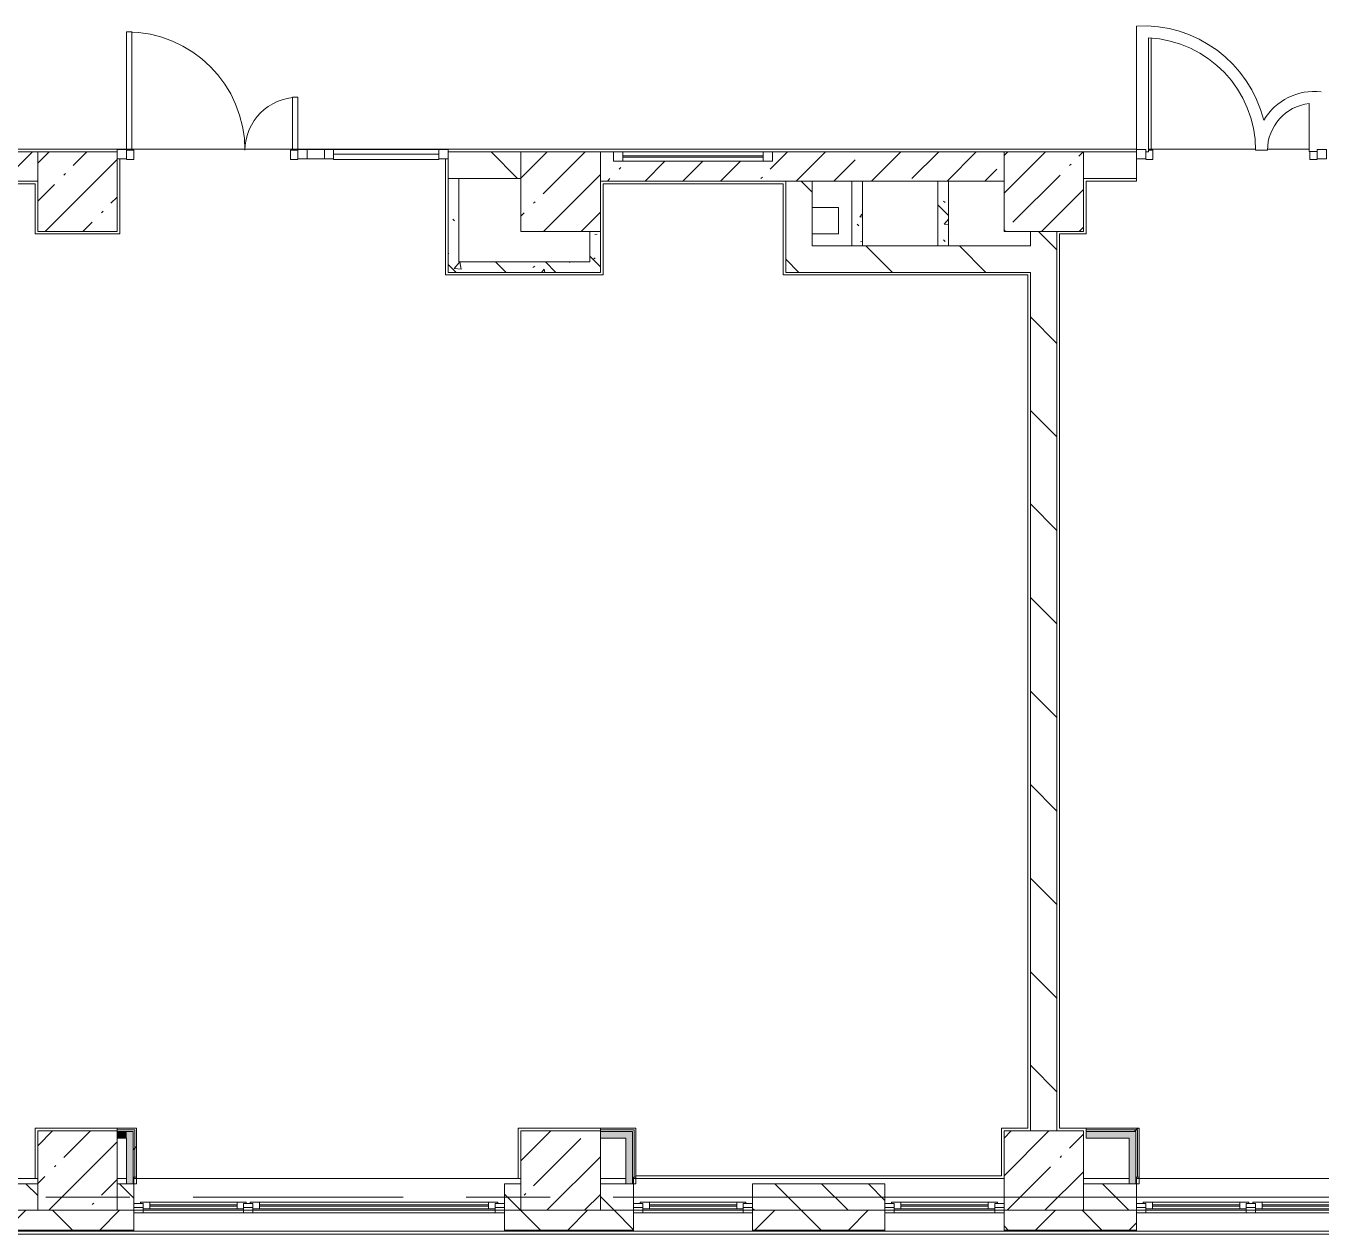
# Model space of a CAD drawing. Header units: millimetres. Extents: x 1322 to 199238, y -8553 to 29000.
# Drawn here: x 94048 to 103833, y -280 to 8853 of the extents above; entities that cross this region are included whole.
import ezdxf

# ---------------------------------------------------------------- set-up
doc = ezdxf.new("R2010")
doc.units = ezdxf.units.MM
doc.linetypes.add('Осевая', pattern=[3175, 635, -476.25, 1587.5, -476.25])
for name, color, linetype, lineweight, true_color in [('A-DETL-GENF-3', 7, 'Continuous', 5, 0xaaaaaa), ('A-DOOR-6', 7, 'Continuous', 5, 0xaaaaaa), ('A-FLOR-2', 7, 'Continuous', 5, 0xaaaaaa), ('I-WALL-1', 7, 'Continuous', 5, 0xe7e7e7), ('I-WALL-2', 7, 'Continuous', 9, 0xe7e7e7), ('I-WALL-5', 7, 'Continuous', 5, 0x787878)]:
    doc.layers.add(name, color=color, linetype=linetype, lineweight=lineweight, true_color=true_color)
for name, color, linetype, lineweight in [('A-GLAZ-3', 7, 'Continuous', 5), ('A-GLAZ-CURT-2', 7, 'Continuous', 5), ('A-GLAZ-CWMG-2', 7, 'Continuous', 5), ('A-WALL', 7, 'Continuous', 9), ('A-WALL-4', 7, 'Continuous', 5), ('I-WALL-3', 7, 'Continuous', 5), ('S-COLS-1', 7, 'Continuous', 5), ('Оси', 7, 'Continuous', 9), ('Оси-2', 7, 'Осевая', 9)]:
    doc.layers.add(name, color=color, linetype=linetype, lineweight=lineweight)
pattern_1 = [(135, (72227.77, 0), (-353.5534, -353.5534), [])]
pattern_2 = [(135, (72227.77, 0), (-176.7767, -176.7767), [])]
pattern_3 = [(135, (72227.77, 0), (-377.171, -377.171), [533.4, -88.9, 17.78, -88.9]), (135, (72227.77, 376.94), (-377.171, -377.171), []), (50, (72227.77, 0), (637.645, -55.787), [66.675, -733.425]), (355, (72227.8, 0), (-123.35, 668.699), [53.34, -586.74]), (100.451, (72280.9, -4.65), (514.299, 612.908), [56.665, -623.315]), (46.184, (72227.8, 177.8), (948.776, -147.15), [100.012, -1100.137]), (96.636, (72306.8, 165.5), (830.91, 865.997), [84.998, -934.973]), (351.184, (72227.8, 177.8), (830.918, 865.988), [80.01, -880.11]), (21, (72316.67, 133.35), (530.651, -357.928), [66.675, -733.425]), (326, (72316.7, 133.35), (216.308, 644.658), [53.34, -586.74]), (71.451, (72360.9, 103.5), (746.96, 286.724), [56.665, -623.315]), (37.5, (72227.77, 0), (10.8105, 295.9426), [16.764, -562.864, 16.764, -578.866, -588.962]), (37.5, (72227.77, 0), (10.8105, 295.9426), [-1175.258, 16.764, -572.198]), (7.5, (72227.77, 0), (233.869, 350.6318), [16.764, -322.834, 16.764, -549.529, -224.472]), (7.5, (72227.77, 0), (233.869, 350.6318), [-905.891, 16.764, -207.708]), (327.5, (72029.52, 0), (474.5678, -20.0513), [16.764, -205.486, 16.764, -676.656, -920.115]), (327.5, (72029.52, 0), (474.5678, -20.0513), [-915.67, 16.764, -903.351]), (317.5, (71940.62, 0), (518.452, 88.9934), [16.764, -272.161, 16.764, -443.738, -653.415]), (317.5, (71940.62, 0), (518.452, 88.9934), [-749.427, 16.764, -636.651])]
pattern_4 = [(45, (72227.77, 0), (-285.123, 285.123), []), (45, (72512.9, 0), (-285.123, 285.123), [504.031, -100.806, 16.764, -84.042])]
pattern_5 = [(45, (72227.8, 0), (-530.33, 530.33), []), (135, (72227.8, 0), (-530.33, -530.33), [])]

# ---------------------------------------------------------------- blocks, each defined once
blk = doc.blocks.new('BSC_Колонна _Прямоугольная - 600х600-23286269-1_10_3_птичка')
at = {"layer": 'S-COLS-1'}
h = blk.add_hatch(dxfattribs=at)
h.set_pattern_fill('FP_37', color=256, style=0, pattern_type=2)
h.set_pattern_definition([(45, (-29509.74, -7600), (-285.123, 285.123), []), (45, (-29224.6, -7600), (-285.123, 285.123), [504.031, -100.806, 16.764, -84.042])])
h.paths.add_polyline_path([(300, -300), (300, 300), (-300, 300), (-300, -300), (119, -300)])
for p, q in [((300, 300), (-300, 300)), ((-300, 300), (-300, -300)), ((300, -300), (300, 300)), ((-300, -300), (300, -300))]:
    blk.add_line(p, q, dxfattribs=at)
blk = doc.blocks.new('BSC_Колонна _Прямоугольная - 600х600-V122-1_10_3_птичка')
at = {"layer": 'S-COLS-1'}
h = blk.add_hatch(dxfattribs=at)
h.set_pattern_fill('FP_43', color=256, style=0, pattern_type=2)
h.set_pattern_definition([(45, (-25860, -200), (-285.123, 285.123), []), (45, (-25574.88, -200), (-285.123, 285.123), [504.031, -100.806, 16.764, -84.042])])
h.paths.add_polyline_path([(300, -300), (300, 300), (-300, 300), (-300, -300), (-46.1, -300)])
for p, q in [((300, 300), (-300, 300)), ((-300, 300), (-300, -300)), ((300, -300), (300, 300)), ((-300, -300), (300, -300))]:
    blk.add_line(p, q, dxfattribs=at)
blk = doc.blocks.new('BSC_Колонна _Прямоугольная - 600х600-V123-1_10_3_птичка')
at = {"layer": 'S-COLS-1'}
h = blk.add_hatch(dxfattribs=at)
h.set_pattern_fill('FP_44', color=256, style=0, pattern_type=2)
h.set_pattern_definition([(45, (-29509.74, -200), (-285.123, 285.123), []), (45, (-29224.6, -200), (-285.123, 285.123), [504.031, -100.806, 16.764, -84.042])])
h.paths.add_polyline_path([(300, -300), (300, 300), (-300, 300), (-300, -300), (23.8, -300)])
for p, q in [((300, 300), (-300, 300)), ((-300, 300), (-300, -300)), ((300, -300), (300, 300)), ((-300, -300), (300, -300))]:
    blk.add_line(p, q, dxfattribs=at)
blk = doc.blocks.new('BSC_Колонна _Прямоугольная - 600х600-V135-1_10_3_птичка')
at = {"layer": 'S-COLS-1'}
h = blk.add_hatch(dxfattribs=at)
h.set_pattern_fill('FP_60', color=256, style=0, pattern_type=2)
h.set_pattern_definition([(45, (-25860, -7600), (-285.123, 285.123), []), (45, (-25574.88, -7600), (-285.123, 285.123), [504.031, -100.806, 16.764, -84.042])])
h.paths.add_polyline_path([(-110.8, -300), (300, -300), (300, 300), (-300, 300), (-300, -300)])
for p, q in [((300, 300), (-300, 300)), ((-300, 300), (-300, -300)), ((300, -300), (300, 300)), ((-300, -300), (300, -300))]:
    blk.add_line(p, q, dxfattribs=at)
blk = doc.blocks.new('120_Окно_СКБ_2Ст - 120_Окно_СКБ_2Ст 2800х2500_створка_-22445922-1_10_3_птичка')
at = {"layer": 'A-GLAZ-3'}
for p, q in [((-1400, -127), (-1400, -57)), ((-1400, -57), (-1330, -57)), ((1400, -57), (-1400, -57)), ((-1330, -57), (-1330, -127)), ((500, -87), (-1330, -87)), ((-1330, -87), (-1330, -127)), ((-1280, -137), (-1280, -87)), ((450, -137), (450, -87)), ((500, -127), (500, -57)), ((500, -57), (570, -57)), ((500, -127), (500, -87)), ((570, -57), (570, -127)), ((1330, -87), (570, -87)), ((570, -87), (570, -127)), ((620, -137), (620, -87)), ((1280, -137), (1280, -87)), ((1330, -127), (1330, -57)), ((1330, -57), (1400, -57)), ((1330, -127), (1330, -87)), ((1400, -57), (1400, -127)), ((-1330, -127), (-1400, -127)), ((-1400, -127), (-1350, -127)), ((-1330, -127), (-1350, -127)), ((-1350, -127), (-1350, -137)), ((-1350, -137), (520, -137)), ((520, -137), (-1350, -137)), ((-1280, -107), (450, -107)), ((450, -117), (-1280, -117)), ((570, -127), (500, -127)), ((520, -127), (500, -127)), ((520, -127), (550, -127)), ((520, -137), (520, -127)), ((570, -127), (550, -127)), ((550, -127), (550, -137)), ((550, -137), (1350, -137)), ((1350, -137), (550, -137)), ((620, -107), (1280, -107)), ((1280, -117), (620, -117)), ((1400, -127), (1330, -127)), ((1350, -127), (1330, -127)), ((1350, -127), (1400, -127)), ((1350, -137), (1350, -127))]:
    blk.add_line(p, q, dxfattribs=at)
blk = doc.blocks.new('120_Окно_СКБ_1Ст - 120_Окно_СКБ_1Ст 900х2500_h_-V233-1_10_3_птичка')
at = {"layer": 'A-GLAZ-3'}
for p, q in [((-450, -127), (-450, -57)), ((-450, -57), (-380, -57)), ((450, -57), (-450, -57)), ((-380, -57), (-380, -127)), ((380, -87), (-380, -87)), ((-380, -87), (-380, -127)), ((-330, -137), (-330, -87)), ((330, -137), (330, -87)), ((380, -127), (380, -57)), ((380, -57), (450, -57)), ((380, -127), (380, -87)), ((450, -57), (450, -127)), ((-380, -127), (-450, -127)), ((-450, -127), (-400, -127)), ((-380, -127), (-400, -127)), ((-400, -127), (-400, -137)), ((-400, -137), (400, -137)), ((400, -137), (-400, -137)), ((-330, -107), (330, -107)), ((330, -117), (-330, -117)), ((450, -127), (380, -127)), ((400, -127), (380, -127)), ((400, -127), (450, -127)), ((400, -137), (400, -127))]:
    blk.add_line(p, q, dxfattribs=at)
blk = doc.blocks.new('BSC_Колонна _Прямоугольная - 600х600-V235-1_10_3_птичка')
at = {"layer": 'S-COLS-1'}
h = blk.add_hatch(dxfattribs=at)
h.set_pattern_fill('FP_148', color=256, style=0, pattern_type=2)
h.set_pattern_definition([(45, (-22210, -7600), (-285.123, 285.123), []), (45, (-21924.88, -7600), (-285.123, 285.123), [504.031, -100.806, 16.764, -84.042])])
h.paths.add_polyline_path([(300, -300), (300, 300), (-300, 300), (-300, -300)])
for p, q in [((300, 300), (-300, 300)), ((-300, 300), (-300, -300)), ((300, -300), (300, 300)), ((-300, -300), (300, -300))]:
    blk.add_line(p, q, dxfattribs=at)
blk = doc.blocks.new('BSC_Колонна _Прямоугольная - 600х600-V236-1_10_3_птичка')
at = {"layer": 'S-COLS-1'}
h = blk.add_hatch(dxfattribs=at)
h.set_pattern_fill('FP_149', color=256, style=0, pattern_type=2)
h.set_pattern_definition([(45, (-22210, -200), (-285.123, 285.123), []), (45, (-21924.88, -200), (-285.123, 285.123), [504.031, -100.806, 16.764, -84.042])])
h.paths.add_polyline_path([(300, -300), (300, 300), (-300, 300), (-300, -300), (-115.9, -300)])
for p, q in [((300, 300), (-300, 300)), ((-300, 300), (-300, -300)), ((300, -300), (300, 300)), ((-300, -300), (300, -300))]:
    blk.add_line(p, q, dxfattribs=at)
blk = doc.blocks.new('Прямоугольный импост - 50 x 70 мм-31700031-1_10_3_птичка')
at = {"layer": 'A-GLAZ-CWMG-2'}
for p, q in [((-70, 35), (0, 35)), ((-70, -35), (-70, 35)), ((0, 35), (0, -35)), ((0, -35), (-70, -35))]:
    blk.add_line(p, q, dxfattribs=at)
blk = doc.blocks.new('Дверь_Витражная_остекление_ - ДВН_ДАО_Главный вход_1200 в свету-31742133-1_10_3_птичка')
at = {"layer": 'A-DETL-GENF-3'}
for p, q in [((-607.5, 925), (-647.5, 925)), ((-647.5, 925), (-647.5, 35)), ((-607.5, 30), (-607.5, 925)), ((647.5, 430), (607.5, 430)), ((607.5, 430), (607.5, 30)), ((647.5, 35), (647.5, 430)), ((-647.5, 30), (-607.5, 30)), ((-592.5, 30), (-647.5, 30)), ((-592.5, -40), (-592.5, 30)), ((592.5, -40), (592.5, 30)), ((592.5, 30), (647.5, 30)), ((607.5, 30), (647.5, 30)), ((-647.5, -40), (-592.5, -40)), ((647.5, -40), (592.5, -40))]:
    blk.add_line(p, q, dxfattribs=at)
at = {"layer": 'A-DOOR-6'}
for p, q in [((-647.5, 925), (-647.5, 35)), ((647.5, 430), (647.5, 35))]:
    blk.add_line(p, q, dxfattribs=at)
for centre, radius, start, end in [((-647.5, 30), 895, 360, 90), ((647.5, 30), 400, 90, 180)]:
    blk.add_arc(centre, radius, start, end, dxfattribs=at)
blk = doc.blocks.new('Системная панель - Стемалит - 40мм-31720939-1_10_3_птичка')
at = {"layer": 'A-GLAZ-CURT-2'}
for p, q in [((65, 35), (-65, 35)), ((-65, 35), (-65, -35)), ((65, -35), (65, 35)), ((-65, -35), (65, -35))]:
    blk.add_line(p, q, dxfattribs=at)
blk = doc.blocks.new('Прямоугольный импост - 50 x 70 мм-31687886-1_10_3_птичка')
at = {"layer": 'A-GLAZ-CWMG-2'}
for p, q in [((-35, 35), (35, 35)), ((-35, -35), (-35, 35)), ((35, 35), (35, -35)), ((35, -35), (-35, -35))]:
    blk.add_line(p, q, dxfattribs=at)
blk = doc.blocks.new('Прямоугольный импост - 50 x 70 мм-31701779-1_10_3_птичка')
at = {"layer": 'A-GLAZ-CWMG-2'}
for p, q in [((0, 35), (-70, 35)), ((-70, 35), (-70, -35)), ((-70, -35), (0, -35)), ((0, -35), (0, -17))]:
    blk.add_line(p, q, dxfattribs=at)
blk = doc.blocks.new('Системная панель - Стекло - 40мм-31720953-1_10_3_птичка')
at = {"layer": 'A-GLAZ-CURT-2'}
for p, q in [((397.5, 0), (-397.5, 0)), ((-397.5, 0), (-397.5, -40)), ((397.5, -40), (397.5, 0)), ((-397.5, -40), (397.5, -40))]:
    blk.add_line(p, q, dxfattribs=at)
blk = doc.blocks.new('Прямоугольный импост - 50 x 70 мм-31702100-1_10_3_птичка')
at = {"layer": 'A-GLAZ-CWMG-2'}
for p, q in [((-35, 35), (35, 35)), ((-35, -35), (-35, 35)), ((35, 35), (35, -35)), ((35, -35), (-35, -35))]:
    blk.add_line(p, q, dxfattribs=at)
blk = doc.blocks.new('Прямоугольный импост - 50 x 70 мм-31720914-1_10_3_птичка')
at = {"layer": 'A-GLAZ-CWMG-2'}
blk.add_line((24940, 7918), (24145, 7918), dxfattribs=at)
blk = doc.blocks.new('Дверь_Витражная_остекление_ - ДВН_ДАО_Главный вход_1200 в свету-V268-1_10_3_птичка')
at = {"layer": 'A-DETL-GENF-3'}
for p, q in [((-607.5, 30), (-607.5, 876.9)), ((-627.5, 30), (-607.5, 30)), ((-592.5, 30), (-627.5, 30)), ((-592.5, -40), (-592.5, 30)), ((592.5, -40), (592.5, 20)), ((-647.5, -40), (-592.5, -40)), ((647.5, -40), (592.5, -40))]:
    blk.add_line(p, q, dxfattribs=at)
blk = doc.blocks.new('Прямоугольный импост - 50 x 70 мм-V269-1_10_3_птичка')
at = {"layer": 'A-GLAZ-CWMG-2'}
for p, q in [((0, 35), (-70, 35)), ((-70, 35), (-70, -35)), ((0, -35), (0, 35)), ((-70, -35), (0, -35))]:
    blk.add_line(p, q, dxfattribs=at)
blk = doc.blocks.new('120_Окно_СКБ_1Ст - 120_Окно_СКБ_1Ст 400х1200 EI30-24228621-1_10_3_птичка')
at = {"layer": 'A-GLAZ-3'}
for p, q in [((-600, 40), (-600, 110)), ((-600, 110), (-530, 110)), ((600, 110), (-600, 110)), ((-530, 110), (-530, 40)), ((530, 40), (530, 110)), ((530, 110), (600, 110)), ((600, 110), (600, 40)), ((-530, 40), (-600, 40)), ((-600, 40), (600, 40)), ((530, 80), (-530, 80)), ((530, 70), (-530, 70)), ((600, 40), (530, 40))]:
    blk.add_line(p, q, dxfattribs=at)

msp = doc.modelspace()

# ---------------------------------------------------------------- hatches: boundary and pattern name
at = {"layer": 'A-WALL-4'}
h = msp.add_hatch(dxfattribs=at)
h.set_pattern_fill('FP_67', color=256, style=0, pattern_type=2)
h.set_pattern_definition(pattern_2)
h.paths.add_polyline_path([(79057.8, -100), (79887.8, -100), (79887.8, 100), (79057.8, 100), (79057.8, -80)])
h.paths.add_polyline_path([(94137.8, -100), (94137.8, 100), (93837.8, 100), (93837.8, -100)])
h.paths.add_polyline_path([(99537.8, -100), (100537.5, -100), (100537.5, 100), (99537.8, 100), (99537.8, -80)])
h.paths.add_polyline_path([(82137.8, -100), (82137.8, 100), (81387.5, 100), (81387.5, -100)])
h.paths.add_polyline_path([(84387.8, -100), (84387.8, 100), (84237.8, 100), (84237.8, -100), (84367.8, -100)])
h.paths.add_polyline_path([(92717.8, -100), (92937.8, -100), (92937.8, 100), (91587.8, 100), (91587.8, -100)])
h.paths.add_polyline_path([(94862.8, -100), (94862.8, 100), (94737.8, 100), (94737.8, -100)])
h.paths.add_polyline_path([(98637.8, -100), (98637.8, 100), (98387.8, 100), (98387.8, -100)])
h.paths.add_polyline_path([(87087.8, -100), (87837.8, -100), (87837.8, 100), (87087.8, 100), (87087.8, -80)])
h.paths.add_polyline_path([(97662.8, -100), (97787.8, -100), (97787.8, 100), (97662.8, 100), (97662.8, -80)])
h.paths.add_polyline_path([(88737.8, -100), (88887.8, -94.4), (88887.8, 100), (88737.8, 100), (88737.8, -80)])
h = msp.add_hatch(dxfattribs=at)
h.set_pattern_fill('FP_67', color=256, style=0, pattern_type=2)
h.set_pattern_definition(pattern_2)
h.paths.add_polyline_path([(102037.5, -100), (102437.8, -100), (102437.8, 100), (102037.5, 100), (102037.5, -80)])
h = msp.add_hatch(dxfattribs=at)
h.set_pattern_fill('FP_56', color=256, style=0, pattern_type=2)
h.set_pattern_definition([(45, (72227.77, 0), (-353.5534, 353.5534), []), (135, (72227.77, 0), (-353.5534, -353.5534), [])])
h.paths.add_polyline_path([(147921.6, -250), (147927.8, -250), (147927.8, -100), (146207.8, -100), (146207.8, -250), (147919.8, -250)])
h.paths.add_polyline_path([(139888.5, -250), (142887.8, -250), (142887.8, -100), (139287.8, -100), (139287.8, -250)])
h.paths.add_polyline_path([(144463.8, -250), (144507.8, -250), (144507.8, -100), (143787.8, -101.8), (143787.8, -250), (144307.8, -250)])
h.paths.add_polyline_path([(138028.6, -250), (138387.8, -250), (138387.8, -100), (137387.8, -100), (137387.8, -250)])
h.paths.add_polyline_path([(133137.8, -250), (133837.8, -250), (133837.8, -100), (133137.8, -100), (133137.8, -128.3)])
h.paths.add_polyline_path([(132237.8, -250), (132237.8, -100), (131487.8, -100), (131487.8, -250)])
h.paths.add_polyline_path([(135937.8, -250), (136487.8, -250), (136487.8, -100), (135937.8, -100), (135937.8, -121.3)])
h.paths.add_polyline_path([(128729.3, -250), (129387.8, -250), (129387.8, -100), (128637.8, -100), (128637.8, -250)])
h.paths.add_polyline_path([(114965.3, -250), (116537.8, -250), (116537.8, -100), (114965.3, -100), (114965.3, -173.5)])
h.paths.add_polyline_path([(119637.8, -250), (120387.8, -250), (120387.8, -100), (119637.8, -100), (119637.8, -161.8)])
h.paths.add_polyline_path([(121287.8, -250), (121999.3, -250), (121999.3, -100), (121287.8, -100), (121287.8, -157.7)])
h.paths.add_polyline_path([(125537.8, -250), (125537.8, -100), (124099.3, -100), (124099.3, -250), (125009.6, -250)])
h.paths.add_polyline_path([(109317.8, -250), (109317.8, -100), (108197.8, -100), (108197.8, -250), (109200.8, -250)])
h.paths.add_polyline_path([(111060.6, -250), (111267.8, -250), (111267.8, -100), (110217.8, -100), (110217.8, -250)])
h.paths.add_polyline_path([(112167.8, -250), (112865.3, -250), (112865.3, -100), (112167.8, -100), (112167.8, -180.4)])
h.paths.add_polyline_path([(106097.8, -250), (106097.8, -100), (105237.8, -100), (105237.8, -250)])
h.paths.add_polyline_path([(102437.8, -250), (102437.8, -100), (101437.5, -100), (101437.5, -250), (101761.3, -250)])
h.paths.add_polyline_path([(99537.8, -250), (100537.5, -250), (100537.5, -100), (99537.8, -100), (99537.8, -211.8)])
h.paths.add_polyline_path([(87812.4, -250), (87837.8, -250), (87837.8, -100), (87087.8, -100), (87087.8, -250)])
h.paths.add_polyline_path([(98637.8, -250), (98637.8, -100), (97662.8, -100), (97662.8, -250), (98041.6, -250)])
h.paths.add_polyline_path([(88737.8, -250), (89487.8, -250), (89487.8, -100), (88737.8, -100), (88737.8, -238.7)])
h.paths.add_polyline_path([(92937.8, -250), (92937.8, -100), (91587.8, -100), (91587.8, -250)])
h.paths.add_polyline_path([(94321.9, -250), (94862.8, -250), (94862.8, -100), (93837.8, -100), (93837.8, -250)])
h.paths.add_polyline_path([(81387.5, -250), (82137.8, -250), (82137.8, -100), (81387.5, -100), (81387.5, -118)])
h.paths.add_polyline_path([(80487.5, -250), (80487.5, -100), (79057.8, -100), (79057.8, -250), (80372.9, -250)])
h.paths.add_polyline_path([(84987.8, -250), (84987.8, -100), (84237.8, -100), (84237.8, -250)])
h.paths.add_polyline_path([(71967.8, -250), (75957.8, -250), (75957.8, -100), (71967.8, -100), (71967.8, -210)])
at = {"layer": 'I-WALL-1'}
for points in [[(94757.8, 445), (94807.8, 445), (94807.8, 495), (94737.8, 495), (94737.8, 445)], [(98407.8, 445), (98581.3, 445), (98581.3, 495), (98387.8, 495), (98387.8, 445)], [(102382.8, 445), (102382.8, 495), (102057.5, 495), (102057.5, 445)]]:
    msp.add_hatch(color=256, dxfattribs=at).paths.add_polyline_path(points)
at = {"layer": 'I-WALL-2'}
for points in [[(94857.8, 100), (94857.8, 495), (94807.8, 495), (94807.8, 100)], [(98631.3, 100), (98631.3, 495), (98581.3, 495), (98581.3, 100)], [(102382.8, 100), (102432.8, 100), (102432.8, 495), (102382.8, 495), (102382.8, 115.8)]]:
    msp.add_hatch(color=256, dxfattribs=at).paths.add_polyline_path(points)
at = {"layer": 'I-WALL-3'}
h = msp.add_hatch(dxfattribs=at)
h.set_pattern_fill('FP_36', color=256, style=0, pattern_type=2)
h.set_pattern_definition(pattern_4)
h.paths.add_polyline_path([(92268, 7680), (94137.8, 7680), (94137.8, 7900), (90712.8, 7900), (90712.8, 7680), (91532.1, 7680)])
h.paths.add_polyline_path([(89507.8, 7680), (89762.8, 7680), (89762.8, 7900), (89487.8, 7900), (89487.8, 7680)])
h = msp.add_hatch(dxfattribs=at)
h.set_pattern_fill('FP_66', color=256, style=0, pattern_type=2)
h.set_pattern_definition(pattern_1)
h.paths.add_polyline_path([(97317.8, 7700), (97787.8, 7700), (97787.8, 7900), (97237.8, 7900), (97237.8, 7700)])
h = msp.add_hatch(dxfattribs=at)
h.set_pattern_fill('FP_36', color=256, style=0, pattern_type=2)
h.set_pattern_definition(pattern_4)
h.paths.add_polyline_path([(98387.8, 7680), (101437.5, 7680), (101437.5, 7900), (99687.8, 7898.6), (99687.8, 7830), (98487.8, 7830), (98487.8, 7900), (98387.8, 7900)])
h = msp.add_hatch(dxfattribs=at)
h.set_pattern_fill('FP_66', color=256, style=0, pattern_type=2)
h.set_pattern_definition(pattern_1)
h.paths.add_polyline_path([(102037.5, 7700), (102437.8, 7700), (102437.8, 7900), (102037.5, 7900), (102037.5, 7754.5)])
h.paths.add_polyline_path([(105219.2, 7700), (105237.8, 7700), (105237.8, 7900), (104937.8, 7900), (104937.8, 7700), (105219.1, 7700)])
h = msp.add_hatch(dxfattribs=at)
h.set_pattern_fill('FP_66', color=256, style=0, pattern_type=2)
h.set_pattern_definition(pattern_1)
h.paths.add_polyline_path([(99987.8, 7190), (99987.5, 7680), (99787.8, 7680), (99787.8, 7190), (99889.3, 7190)])
h = msp.add_hatch(dxfattribs=at)
h.set_pattern_fill('FP_66', color=256, style=0, pattern_type=2)
h.set_pattern_definition(pattern_1)
h.paths.add_polyline_path([(101761.3, 500), (101837.5, 500), (101837.5, 7300), (101637.5, 7300), (101637.5, 500)])
h = msp.add_hatch(dxfattribs=at)
h.set_pattern_fill('FP_66', color=256, style=0, pattern_type=2)
h.set_pattern_definition(pattern_1)
h.paths.add_polyline_path([(101617.5, 6990), (101637.5, 6990), (101637.5, 7190), (99787.8, 7190), (99787.8, 6990), (101417.5, 6990)])
h = msp.add_hatch(dxfattribs=at)
h.set_pattern_fill('FP_172', color=256, style=0, pattern_type=2)
h.set_pattern_definition(pattern_5)
h.paths.add_polyline_path([(94857.8, 100), (94862.8, 100), (94862.8, 150), (94870.3, 150), (94870.3, 507.5), (94857.8, 507.5), (94857.8, 120)])
h = msp.add_hatch(dxfattribs=at)
h.set_pattern_fill('FP_172', color=256, style=0, pattern_type=2)
h.set_pattern_definition(pattern_5)
h.paths.add_polyline_path([(94882.8, 150), (94882.8, 520), (94870.3, 520), (94870.3, 150)])
h = msp.add_hatch(dxfattribs=at)
h.set_pattern_fill('FP_172', color=256, style=0, pattern_type=2)
h.set_pattern_definition(pattern_5)
h.paths.add_polyline_path([(98631.3, 100), (98637.8, 100), (98637.8, 150), (98643.8, 150), (98643.8, 507.5), (98631.3, 507.5), (98631.3, 120)])
h = msp.add_hatch(dxfattribs=at)
h.set_pattern_fill('FP_172', color=256, style=0, pattern_type=2)
h.set_pattern_definition(pattern_5)
h.paths.add_polyline_path([(102445.3, 507.5), (102445.3, 520), (102057.5, 520), (102057.5, 507.5), (102432.8, 507.5)])
h = msp.add_hatch(dxfattribs=at)
h.set_pattern_fill('FP_172', color=256, style=0, pattern_type=2)
h.set_pattern_definition(pattern_5)
h.paths.add_polyline_path([(102382.8, 495), (102432.8, 495), (102432.3, 507.5), (102057.5, 507.5), (102057.5, 495)])
h = msp.add_hatch(dxfattribs=at)
h.set_pattern_fill('FP_172', color=256, style=0, pattern_type=2)
h.set_pattern_definition(pattern_5)
h.paths.add_polyline_path([(102432.8, 100), (102437.8, 100), (102437.8, 150), (102445.3, 150), (102445.3, 507.5), (102432.8, 507.5), (102432.8, 114.6)])
h = msp.add_hatch(dxfattribs=at)
h.set_pattern_fill('FP_172', color=256, style=0, pattern_type=2)
h.set_pattern_definition(pattern_5)
h.paths.add_polyline_path([(102457.8, 150), (102457.8, 520), (102445.3, 520), (102445.3, 150)])
at = {"layer": 'I-WALL-5'}
h = msp.add_hatch(dxfattribs=at)
h.set_pattern_fill('FP_65', color=256, style=0, pattern_type=2)
h.set_pattern_definition(pattern_3)
h.paths.add_polyline_path([(97237.8, 7070), (97317.8, 7070), (97317.8, 7700), (97237.8, 7700), (97237.8, 7278.6)])
h = msp.add_hatch(dxfattribs=at)
h.set_pattern_fill('FP_65', color=256, style=0, pattern_type=2)
h.set_pattern_definition(pattern_3)
h.paths.add_polyline_path([(100322.8, 7190), (100367.8, 7190), (100367.8, 7680), (100287.8, 7680), (100287.8, 7190)])
h = msp.add_hatch(dxfattribs=at)
h.set_pattern_fill('FP_65', color=256, style=0, pattern_type=2)
h.set_pattern_definition(pattern_3)
h.paths.add_polyline_path([(101017.8, 7190), (101017.8, 7680), (100937.8, 7680), (100937.8, 7190)])
h = msp.add_hatch(dxfattribs=at)
h.set_pattern_fill('FP_65', color=256, style=0, pattern_type=2)
h.set_pattern_definition(pattern_3)
h.paths.add_polyline_path([(98307.8, 6990), (98387.8, 6990), (98387.8, 7300), (98307.8, 7296.7), (98307.8, 7070)])
h = msp.add_hatch(dxfattribs=at)
h.set_pattern_fill('FP_65', color=256, style=0, pattern_type=2)
h.set_pattern_definition(pattern_3)
h.paths.add_polyline_path([(97767.8, 6990), (98307.8, 6990), (98307.8, 7070), (97237.8, 7070), (97237.8, 6990)])

# ---------------------------------------------------------------- linework, layer by layer
at = {"layer": 'A-FLOR-2'}
for p, q in [((102437.8, 8851.7), (102437.8, 7918)), ((102527.8, 7900), (102527.8, 8762.1)), ((103742.8, 8265.7), (103742.8, 7903)), ((92438, 7920), (102437.8, 7920)), ((94757.8, 7848), (94757.8, 7280)), ((97217.8, 6971), (97217.8, 7848)), ((102507.8, 7900), (102527.8, 7900)), ((103337.4, 7920), (102527.8, 7920)), ((103337.8, 7913), (103427.8, 7913)), ((103742.8, 7920), (103428.4, 7920)), ((103742.8, 7903), (103802.8, 7903)), ((94117.8, 7660), (92957.8, 7660)), ((94117.8, 7280), (94117.8, 7660)), ((99767.8, 7660), (98407.8, 7660)), ((98407.8, 7660), (98407.8, 6971)), ((99767.8, 6970), (99767.8, 7660)), ((102437.8, 7680), (102057.5, 7680)), ((102057.5, 7680), (102057.5, 7280)), ((102437.8, 7700), (102437.8, 7680)), ((99987.8, 7480), (100187.5, 7480)), ((100187.5, 7480), (100187.5, 7280)), ((94757.8, 7280), (94117.8, 7280)), ((100187.5, 7280), (99987.8, 7280)), ((101856.5, 7280), (101856.5, 520)), ((102057.5, 7280), (101856.5, 7280)), ((98407.8, 6971), (97217.8, 6971)), ((101617.5, 6970), (99767.8, 6970)), ((101617.5, 520), (101617.5, 6970)), ((94117.8, 140), (94117.8, 520)), ((94117.8, 520), (94737.8, 520)), ((97767.8, 140), (97767.8, 520)), ((97767.8, 520), (98387.8, 520)), ((101417.5, 160), (101417.5, 520)), ((101417.5, 520), (101617.5, 520)), ((101856.5, 520), (102057.5, 520)), ((98656.3, 160), (101417.5, 160))]:
    msp.add_line(p, q, dxfattribs=at)
for centre, radius, start, end in [((102487.8, 7913), 940, 13.96903, 93.04909), ((102487.8, 7913), 850, 360, 87.30273), ((103782.8, 7913), 445, 83.54865, 149.34163), ((103782.8, 7913), 355, 96.4696, 180)]:
    msp.add_arc(centre, radius, start, end, dxfattribs=at)
at = {"layer": 'A-WALL'}
for p, q in [((97317.8, 7700), (97237.8, 7700)), ((99987.8, 7680), (99787.8, 7680)), ((100367.8, 7680), (100287.8, 7680)), ((101017.8, 7680), (100937.8, 7680)), ((100287.8, 7190), (100367.8, 7190)), ((100937.8, 7190), (101017.8, 7190)), ((94870.3, 507.5), (94737.8, 507.5)), ((94857.8, 495), (94737.8, 495)), ((94857.8, 100), (94857.8, 495)), ((94870.3, 150), (94870.3, 507.5)), ((98643.8, 507.5), (98387.8, 507.5)), ((98631.3, 495), (98387.8, 495)), ((98631.3, 100), (98631.3, 495)), ((98643.8, 150), (98643.8, 507.5)), ((102445.3, 507.5), (102057.5, 507.5)), ((102432.8, 495), (102057.5, 495)), ((102432.8, 100), (102432.8, 495)), ((102445.3, 150), (102445.3, 507.5)), ((94137.8, -100), (93837.8, -100)), ((94862.8, -100), (94737.8, -100)), ((97787.8, -100), (97662.8, -100)), ((98637.8, -100), (98387.8, -100)), ((100537.5, -100), (99537.8, -100)), ((102437.8, -100), (102037.5, -100)), ((93837.8, -250), (94862.8, -250)), ((93837.8, -253), (94862.8, -253)), ((97662.8, -250), (98637.8, -250)), ((97662.8, -253), (98637.8, -253)), ((99537.8, -250), (100537.5, -250)), ((99537.8, -253), (100537.5, -253)), ((101437.5, -250), (102437.8, -250)), ((101437.5, -253), (102437.8, -253))]:
    msp.add_line(p, q, dxfattribs=at)
at = {"layer": 'A-WALL-4'}
for p, q in [((94137.8, 100), (93837.8, 100)), ((94807.8, 100), (94737.8, 100)), ((94862.8, -258), (94862.8, 100)), ((97787.8, 100), (97662.8, 100)), ((97662.8, 100), (97662.8, -258)), ((98581.3, 100), (98387.8, 100)), ((98637.8, -258), (98637.8, 100)), ((100537.5, 100), (99537.8, 100)), ((99537.8, 100), (99537.8, -258)), ((100537.5, -258), (100537.5, 100)), ((102382.8, 100), (102037.5, 100)), ((102437.8, -258), (102437.8, 100)), ((94862.8, -100), (97662.8, -100)), ((98637.8, -100), (99537.8, -100)), ((100537.5, -100), (101437.5, -100)), ((101437.5, -100), (101437.5, -258)), ((102437.8, -100), (105237.8, -100)), ((144507.8, -280), (71937.8, -280)), ((93837.8, -258), (110217.8, -258))]:
    msp.add_line(p, q, dxfattribs=at)
at = {"layer": 'I-WALL-3'}
for p, q in [((94137.8, 7900), (90742.8, 7900)), ((97787.8, 7900), (97237.8, 7900)), ((97237.8, 7900), (97237.8, 6990)), ((98487.8, 7900), (98387.8, 7900)), ((101437.5, 7900), (99687.8, 7900)), ((102437.8, 7900), (102037.5, 7900)), ((102437.8, 7700), (102437.8, 7900)), ((92937.8, 7680), (94137.8, 7680)), ((97317.8, 7700), (97787.8, 7700)), ((97317.8, 7070), (97317.8, 7700)), ((98387.8, 7680), (99787.8, 7680)), ((99787.8, 7680), (99787.8, 6990)), ((99987.8, 7680), (100287.8, 7680)), ((99987.8, 7190), (99987.8, 7680)), ((100287.8, 7680), (100287.8, 7190)), ((100367.8, 7190), (100367.8, 7680)), ((100367.8, 7680), (100937.8, 7680)), ((100937.8, 7680), (100937.8, 7190)), ((101017.8, 7680), (101437.5, 7680)), ((101017.8, 7190), (101017.8, 7680)), ((102037.5, 7700), (102437.8, 7700)), ((98307.8, 7300), (98307.8, 7070)), ((98387.8, 6990), (98387.8, 7300)), ((101637.5, 7300), (101637.5, 7190)), ((101837.5, 500), (101837.5, 7300)), ((100287.8, 7190), (99987.8, 7190)), ((100937.8, 7190), (100367.8, 7190)), ((101637.5, 7190), (101017.8, 7190)), ((98307.8, 7070), (97317.8, 7070)), ((97237.8, 6990), (98387.8, 6990)), ((99787.8, 6990), (101637.5, 6990)), ((101637.5, 6990), (101637.5, 500)), ((94882.8, 520), (94737.8, 520)), ((94737.8, 520), (94737.8, 500)), ((94882.8, 100), (94882.8, 520)), ((98656.3, 520), (98387.8, 520)), ((98387.8, 520), (98387.8, 500)), ((98656.3, 100), (98656.3, 520)), ((102457.8, 520), (102057.5, 520)), ((102057.5, 520), (102057.5, 445)), ((102457.8, 100), (102457.8, 520)), ((94737.8, 445), (94807.8, 445)), ((94807.8, 445), (94807.8, 100)), ((98387.8, 445), (98581.3, 445)), ((98581.3, 445), (98581.3, 100)), ((102057.5, 445), (102382.8, 445)), ((102382.8, 445), (102382.8, 100)), ((92937.8, 140), (94137.8, 140)), ((94737.8, 140), (94807.8, 140)), ((94807.8, 100), (94882.8, 100)), ((94861.8, 140), (97787.8, 140)), ((94862.8, 100), (94862.8, 150)), ((94862.8, 150), (94882.8, 150)), ((98387.8, 140), (98581.3, 140)), ((98581.3, 100), (98656.3, 100)), ((98637.8, 100), (98637.8, 150)), ((98637.8, 150), (98656.3, 150)), ((98637.8, 140), (101437.5, 140)), ((102037.5, 140), (102382.8, 140)), ((102382.8, 100), (102457.8, 100)), ((102436.8, 140), (105237.8, 140)), ((102437.8, 100), (102437.8, 150)), ((102437.8, 150), (102457.8, 150)), ((94932.8, -80), (94862.8, -80)), ((95762.8, -80), (95692.8, -80)), ((97662.8, -80), (97592.8, -80)), ((98707.8, -80), (98637.8, -80)), ((99537.8, -80), (99467.8, -80)), ((100607.5, -80), (100537.5, -80)), ((101437.5, -80), (101367.5, -80)), ((102507.8, -80), (102437.8, -80)), ((103337.8, -80), (103267.8, -80))]:
    msp.add_line(p, q, dxfattribs=at)
at = {"layer": 'Оси'}
msp.add_line((98487.8, 0), (110987.8, 0), dxfattribs=at)
at = {"layer": 'Оси-2'}
msp.add_line((81499, 0), (98487.8, 0), dxfattribs=at)

# ---------------------------------------------------------------- block references
at = {"layer": 'A-DOOR-6'}
for name, p in [('Дверь_Витражная_остекление_ - ДВН_ДАО_Главный вход_1200 в свету-31742133-1_10_3_птичка', (95455.3, 7883)), ('Дверь_Витражная_остекление_ - ДВН_ДАО_Главный вход_1200 в свету-V268-1_10_3_птичка', (103155.3, 7883))]:
    msp.add_blockref(name, p, dxfattribs=at)
at = {"layer": 'A-GLAZ-3'}
msp.add_blockref('120_Окно_СКБ_1Ст - 120_Окно_СКБ_1Ст 400х1200 EI30-24228621-1_10_3_птичка', (99087.8, 7790), dxfattribs=at)
at = {"layer": 'A-GLAZ-3', "rotation": 180}
for name, p in [('120_Окно_СКБ_2Ст - 120_Окно_СКБ_2Ст 2800х2500_створка_-22445922-1_10_3_птичка', (96262.8, -175)), ('120_Окно_СКБ_1Ст - 120_Окно_СКБ_1Ст 900х2500_h_-V233-1_10_3_птичка', (99087.8, -175)), ('120_Окно_СКБ_1Ст - 120_Окно_СКБ_1Ст 900х2500_h_-V233-1_10_3_птичка', (100987.5, -175)), ('120_Окно_СКБ_2Ст - 120_Окно_СКБ_2Ст 2800х2500_створка_-22445922-1_10_3_птичка', (103837.8, -175))]:
    msp.add_blockref(name, p, dxfattribs=at)
at = {"layer": 'A-GLAZ-CURT-2'}
for name, p in [('Системная панель - Стемалит - 40мм-31720939-1_10_3_птичка', (96237.8, 7883)), ('Системная панель - Стекло - 40мм-31720953-1_10_3_птичка', (96770.3, 7883))]:
    msp.add_blockref(name, p, dxfattribs=at)
at = {"layer": 'A-GLAZ-CWMG-2', "rotation": 180}
for name, p in [('Прямоугольный импост - 50 x 70 мм-31701779-1_10_3_птичка', (94737.8, 7883)), ('Прямоугольный импост - 50 x 70 мм-V269-1_10_3_птичка', (102437.8, 7883))]:
    msp.add_blockref(name, p, dxfattribs=at)
at = {"layer": 'A-GLAZ-CWMG-2', "extrusion": (0, 0, -1), "rotation": 180}
for name, p in [('Прямоугольный импост - 50 x 70 мм-31687886-1_10_3_птичка', (-96137.8, 7883)), ('Прямоугольный импост - 50 x 70 мм-31702100-1_10_3_птичка', (-96337.8, 7883)), ('Прямоугольный импост - 50 x 70 мм-31700031-1_10_3_птичка', (-97237.8, 7883)), ('Прямоугольный импост - 50 x 70 мм-31687886-1_10_3_птичка', (-103837.8, 7883))]:
    msp.add_blockref(name, p, dxfattribs=at)
at = {"layer": 'A-GLAZ-CWMG-2'}
msp.add_blockref('Прямоугольный импост - 50 x 70 мм-31720914-1_10_3_птичка', (72227.8, 0), dxfattribs=at)
at = {"layer": 'S-COLS-1'}
for name, p in [('BSC_Колонна _Прямоугольная - 600х600-V235-1_10_3_птичка', (94437.8, 7600)), ('BSC_Колонна _Прямоугольная - 600х600-V135-1_10_3_птичка', (98087.8, 7600)), ('BSC_Колонна _Прямоугольная - 600х600-23286269-1_10_3_птичка', (101737.5, 7600)), ('BSC_Колонна _Прямоугольная - 600х600-V236-1_10_3_птичка', (94437.8, 200)), ('BSC_Колонна _Прямоугольная - 600х600-V122-1_10_3_птичка', (98087.8, 200)), ('BSC_Колонна _Прямоугольная - 600х600-V123-1_10_3_птичка', (101737.5, 200))]:
    msp.add_blockref(name, p, dxfattribs=at)

doc.saveas('drawing.dxf')
